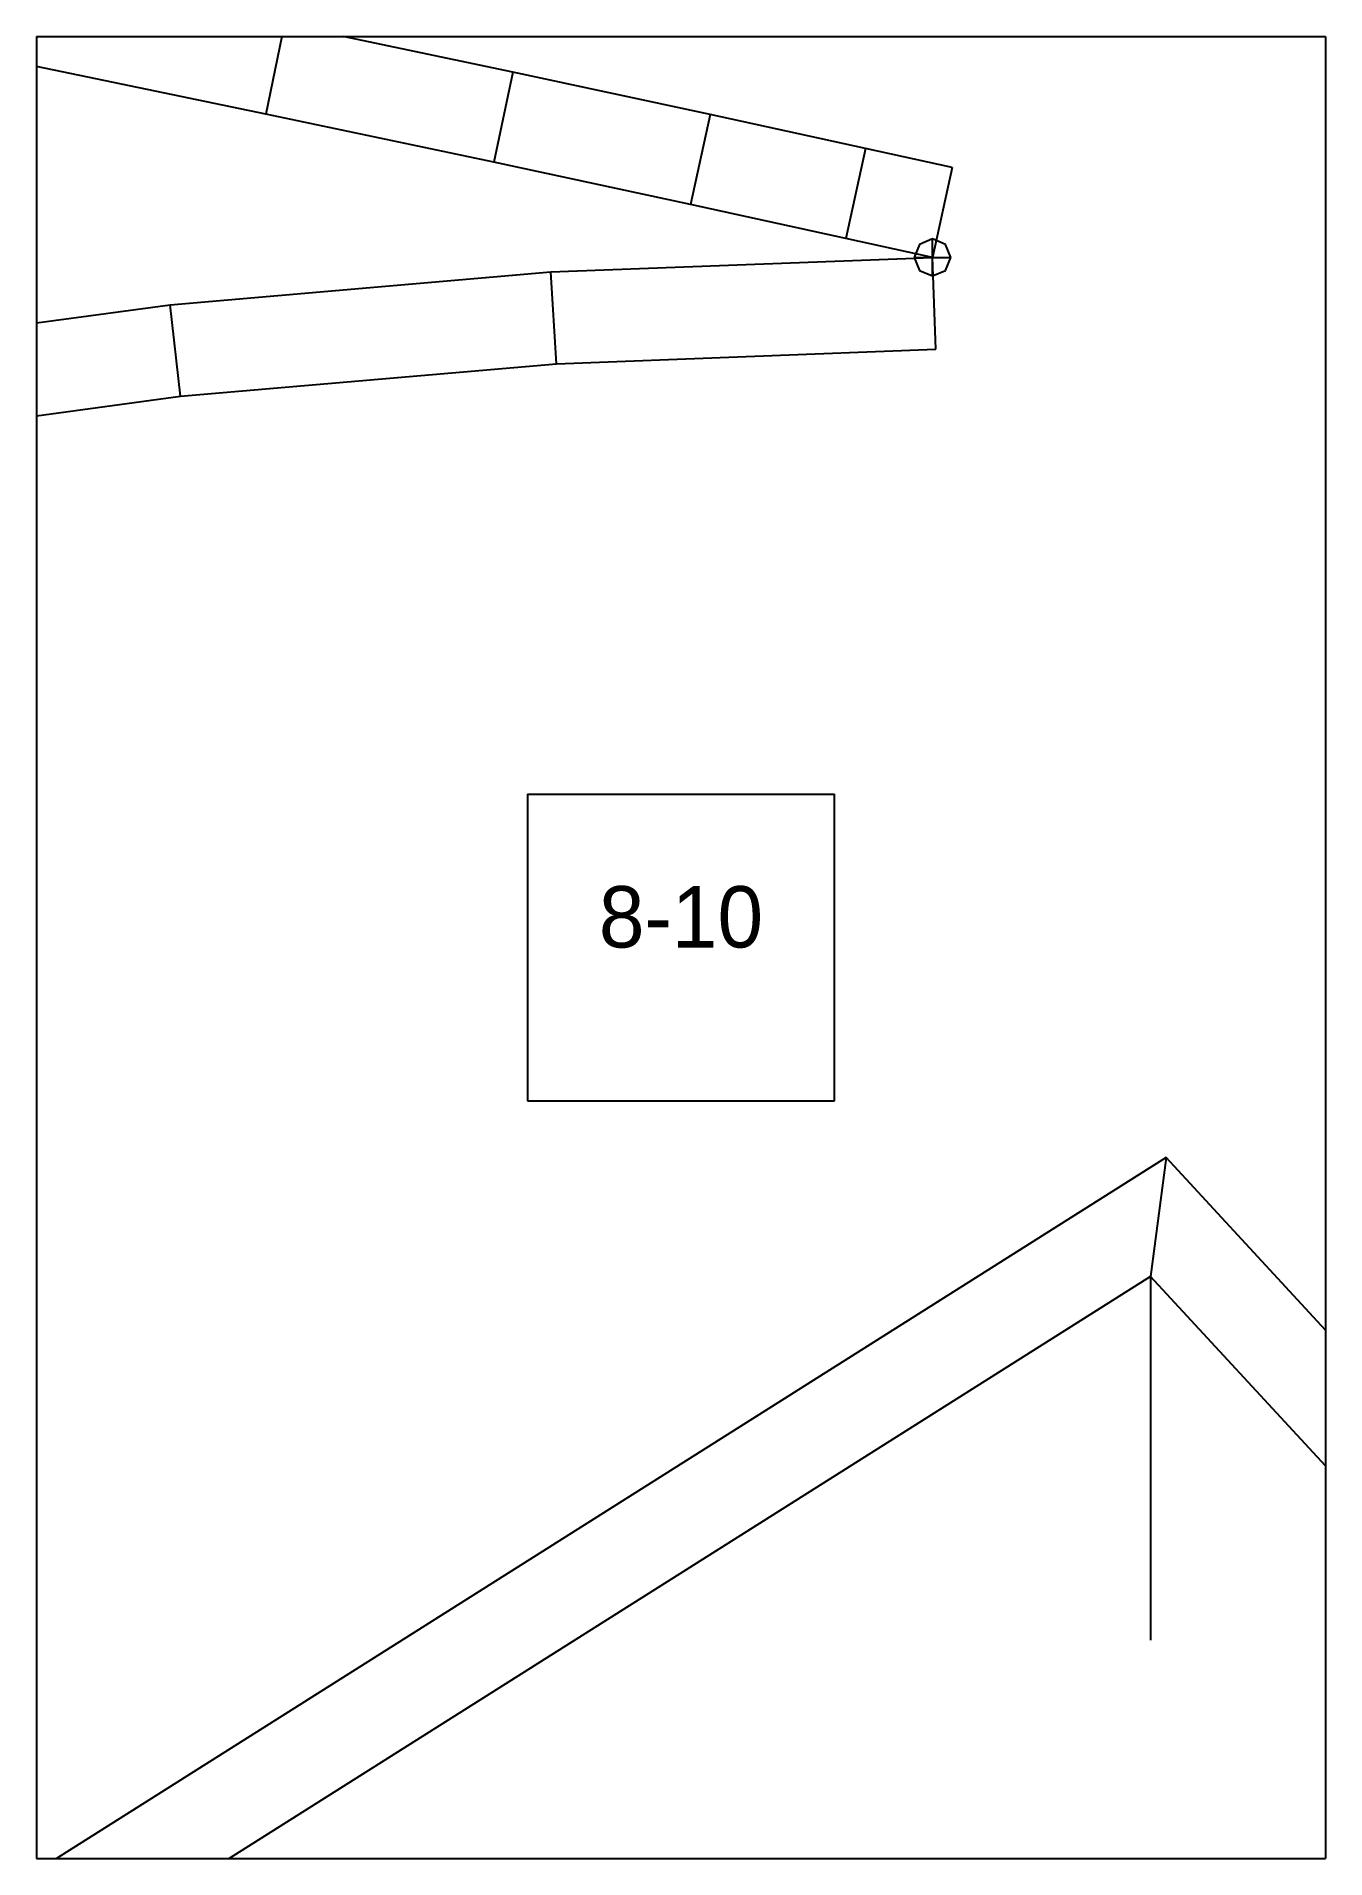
# Paper-space layout 'Plan 8-10' of a CAD drawing. Header units: metres, sheet in millimetres. Extents: x 0 to 210, y 0 to 297.
# The model-space entities are those that its viewports show. They can reach past a viewport. Long polylines and large blocks are cut down to what shows.
import ezdxf
from ezdxf.enums import TextEntityAlignment as Align

# ---------------------------------------------------------------- set-up
doc = ezdxf.new("R2010")
doc.units = ezdxf.units.M
for name, color, linetype in [('default', 7, 'Continuous'), ('TEXTLAYER', 7, 'Continuous'), ('VIEWPORTS', 7, 'Continuous')]:
    doc.layers.add(name, color=color, linetype=linetype)

msp = doc.modelspace()

# ---------------------------------------------------------------- linework, layer by layer
at = {"color": 9}
for p, q in [((1890, -1782), (1890, -2079)), ((1890, -1782), (1890, -2079)), ((2100, -1782), (2100, -2079)), ((2100, -1782), (2100, -2079)), ((1680, -2079), (1890, -2079)), ((1680, -2079), (1890, -2079)), ((1890, -2079), (2100, -2079)), ((1890, -2079), (1890, -2376)), ((1890, -2079), (2100, -2079)), ((1890, -2079), (1890, -2376)), ((2100, -2079), (2310, -2079)), ((2100, -2079), (2100, -2376)), ((2100, -2079), (2310, -2079)), ((2100, -2079), (2100, -2376)), ((1970, -2202.5), (2020, -2202.5)), ((1970, -2202.5), (1970, -2252.5)), ((2020, -2252.5), (2020, -2202.5)), ((1970, -2252.5), (2020, -2252.5)), ((1680, -2376), (1890, -2376)), ((1680, -2376), (1890, -2376)), ((1890, -2376), (2100, -2376)), ((1890, -2376), (1890, -2673)), ((1890, -2376), (2100, -2376)), ((1890, -2376), (1890, -2673)), ((2100, -2376), (2310, -2376)), ((2100, -2376), (2100, -2673)), ((2100, -2376), (2310, -2376)), ((2100, -2376), (2100, -2673))]:
    msp.add_line(p, q, dxfattribs=at)
at = {"layer": 'default', "color": 7, "linetype": 'Continuous'}
for p, q in [((1930.41, -2076.98), (1927.34, -2091.66)), ((1967.63, -2084.84), (1930.41, -2076.98)), ((1927.34, -2091.66), (1886.1, -2083.08)), ((1967.63, -2084.84), (1964.5, -2099.51)), ((1999.74, -2091.75), (1967.63, -2084.84)), ((1964.5, -2099.51), (1927.34, -2091.66)), ((1999.74, -2091.75), (1996.57, -2106.41)), ((2025.06, -2097.28), (1999.74, -2091.75)), ((1996.57, -2106.41), (1964.5, -2099.51)), ((2025.06, -2097.28), (2021.86, -2111.93)), ((2039.16, -2100.35), (2025.06, -2097.28)), ((2039.16, -2100.35), (2035.96, -2115.01)), ((2021.86, -2111.93), (1996.57, -2106.41)), ((2035.96, -2115.01), (2021.86, -2111.93)), ((2033.84, -2112.89), (2032.96, -2115.01)), ((2035.96, -2112.01), (2033.84, -2112.89)), ((2038.08, -2112.89), (2035.96, -2112.01)), ((2035.96, -2118.01), (2035.96, -2112.01)), ((2038.96, -2115.01), (2038.08, -2112.89)), ((1911.8, -2122.75), (1973.79, -2117.39)), ((1973.79, -2117.39), (2035.96, -2115.01)), ((1974.72, -2132.37), (1973.79, -2117.39)), ((2032.96, -2115.01), (2033.84, -2117.13)), ((2032.96, -2115.01), (2038.96, -2115.01)), ((2033.84, -2117.13), (2035.96, -2118.01)), ((2036.54, -2130), (2035.96, -2115.01)), ((2035.96, -2118.01), (2038.08, -2117.13)), ((2038.08, -2117.13), (2038.96, -2115.01)), ((1850.14, -2131.06), (1911.8, -2122.75)), ((1913.45, -2137.66), (1911.8, -2122.75)), ((1913.45, -2137.66), (1974.72, -2132.37)), ((1974.72, -2132.37), (2036.54, -2130)), ((1852.5, -2145.88), (1913.45, -2137.66)), ((2074.05, -2261.75), (1854.62, -2400.44)), ((2074.05, -2261.75), (2071.5, -2281.11)), ((2248.6, -2450.95), (2074.05, -2261.75)), ((2071.5, -2281.11), (1852.58, -2419.48)), ((2248.67, -2473.15), (2071.5, -2281.11)), ((2071.5, -2281.11), (2071.5, -2340.39))]:
    msp.add_line(p, q, dxfattribs=at)

# ---------------------------------------------------------------- texts
at = {"layer": 'TEXTLAYER', "color": 1}
msp.add_text('8-10', height=10, dxfattribs=at).set_placement((1995, -2227.5), align=Align.CENTER)

psp = doc.layouts.new('Plan 8-10')

# ---------------------------------------------------------------- viewports
at = {"layer": 'VIEWPORTS'}
psp.add_viewport(center=(105, 148.5), size=(210, 297), view_center_point=(1995, -2227.5), view_height=297, dxfattribs=at)

doc.saveas('drawing.dxf')
